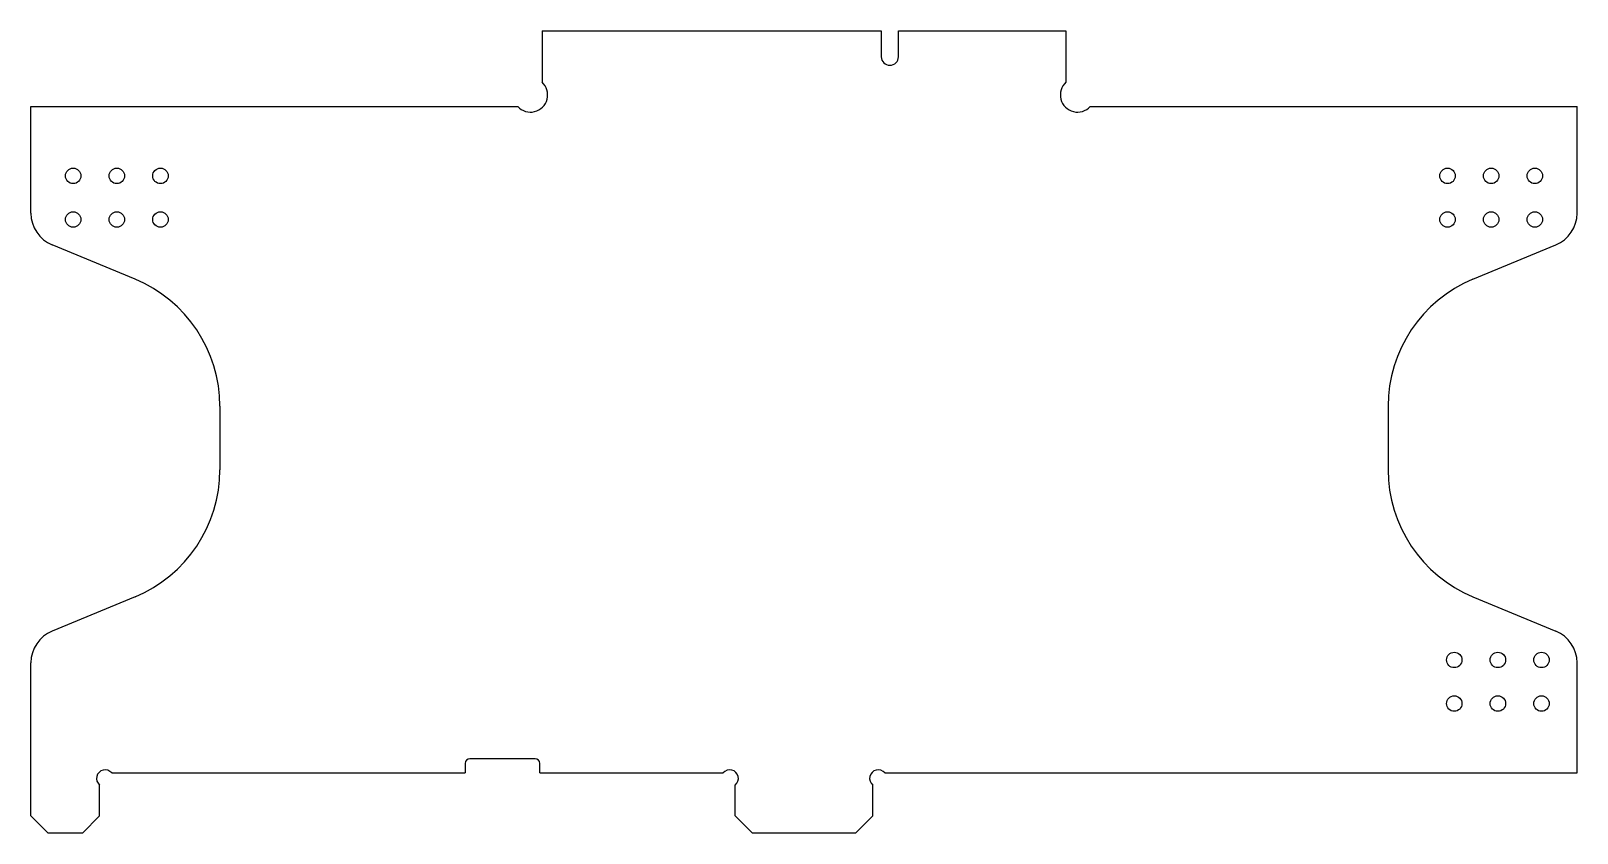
# Model space of a CAD drawing. Header units: millimetres. Extents: x 52.9 to 142.9, y 253.1 to 299.8.
import ezdxf

# ---------------------------------------------------------------- set-up
doc = ezdxf.new("R2010")
doc.units = ezdxf.units.MM
doc.header["$LTSCALE"] = 0.07
doc.linetypes.add('SLD-Solid', pattern=[0])

msp = doc.modelspace()

# ---------------------------------------------------------------- linework, layer by layer
at = {"color": 7, "linetype": 'SLD-Solid', "lineweight": 25}
for p, q in [((82.603, 299.761), (82.603, 296.773)), ((82.603, 299.761), (102.353, 299.761)), ((102.353, 299.761), (102.353, 298.261)), ((103.353, 298.261), (103.353, 299.761)), ((103.353, 299.761), (113.103, 299.761)), ((113.103, 299.761), (113.103, 296.773)), ((52.853, 289.147), (52.853, 295.361)), ((52.853, 295.361), (81.191, 295.361)), ((114.516, 295.361), (142.853, 295.361)), ((142.853, 289.147), (142.853, 295.361)), ((58.915, 285.3), (54.088, 287.299)), ((136.792, 285.3), (141.619, 287.299)), ((63.853, 277.909), (63.853, 274.212)), ((131.853, 277.909), (131.853, 274.212)), ((58.915, 266.821), (54.088, 264.822)), ((136.792, 266.821), (141.619, 264.822)), ((52.853, 254.061), (52.853, 262.974)), ((142.853, 256.561), (142.853, 262.974)), ((57.557, 256.561), (78.128, 256.561)), ((78.128, 257.111), (78.128, 256.561)), ((82.198, 257.391), (78.408, 257.391)), ((82.478, 256.561), (82.478, 257.111)), ((82.478, 256.561), (93.149, 256.561)), ((102.557, 256.561), (142.853, 256.561)), ((56.853, 254.061), (56.853, 255.857)), ((93.853, 254.061), (93.853, 255.857)), ((101.853, 254.061), (101.853, 255.857)), ((52.853, 254.061), (53.853, 253.061)), ((55.853, 253.061), (56.853, 254.061)), ((93.853, 254.061), (94.853, 253.061)), ((100.853, 253.061), (101.853, 254.061)), ((55.853, 253.061), (53.853, 253.061)), ((100.853, 253.061), (94.853, 253.061))]:
    msp.add_line(p, q, dxfattribs=at)
for centre in [(55.313, 291.321), (57.853, 291.321), (60.393, 291.321), (135.313, 291.321), (137.853, 291.321), (140.393, 291.321), (55.313, 288.781), (57.853, 288.781), (60.393, 288.781), (135.313, 288.781), (137.853, 288.781), (140.393, 288.781), (135.703, 263.141), (138.243, 263.141), (140.783, 263.141), (135.703, 260.601), (138.243, 260.601), (140.783, 260.601)]:
    msp.add_circle(centre, 0.45, dxfattribs=at)
for centre, radius, start, end in [((102.853, 298.261), 0.5, 180, 0), ((81.931, 296.032), 1, 222.20239, 47.79761), ((113.775, 296.032), 1, 132.20239, 317.79761), ((54.853, 289.147), 2, 180, 247.5), ((140.853, 289.147), 2, 292.5, 0), ((55.853, 277.909), 8, 0, 67.5), ((139.853, 277.909), 8, 112.5, 180), ((55.853, 274.212), 8, 292.5, 0), ((139.853, 274.212), 8, 180, 247.5), ((54.853, 262.974), 2, 112.5, 180), ((140.853, 262.974), 2, 0, 67.5), ((57.171, 256.242), 0.5, 39.52361, 230.47639), ((78.408, 257.111), 0.28, 90, 180), ((82.198, 257.111), 0.28, 0, 90), ((93.535, 256.242), 0.5, 309.52361, 140.47639), ((102.171, 256.242), 0.5, 39.52361, 230.47639)]:
    msp.add_arc(centre, radius, start, end, dxfattribs=at)

doc.saveas('drawing.dxf')
